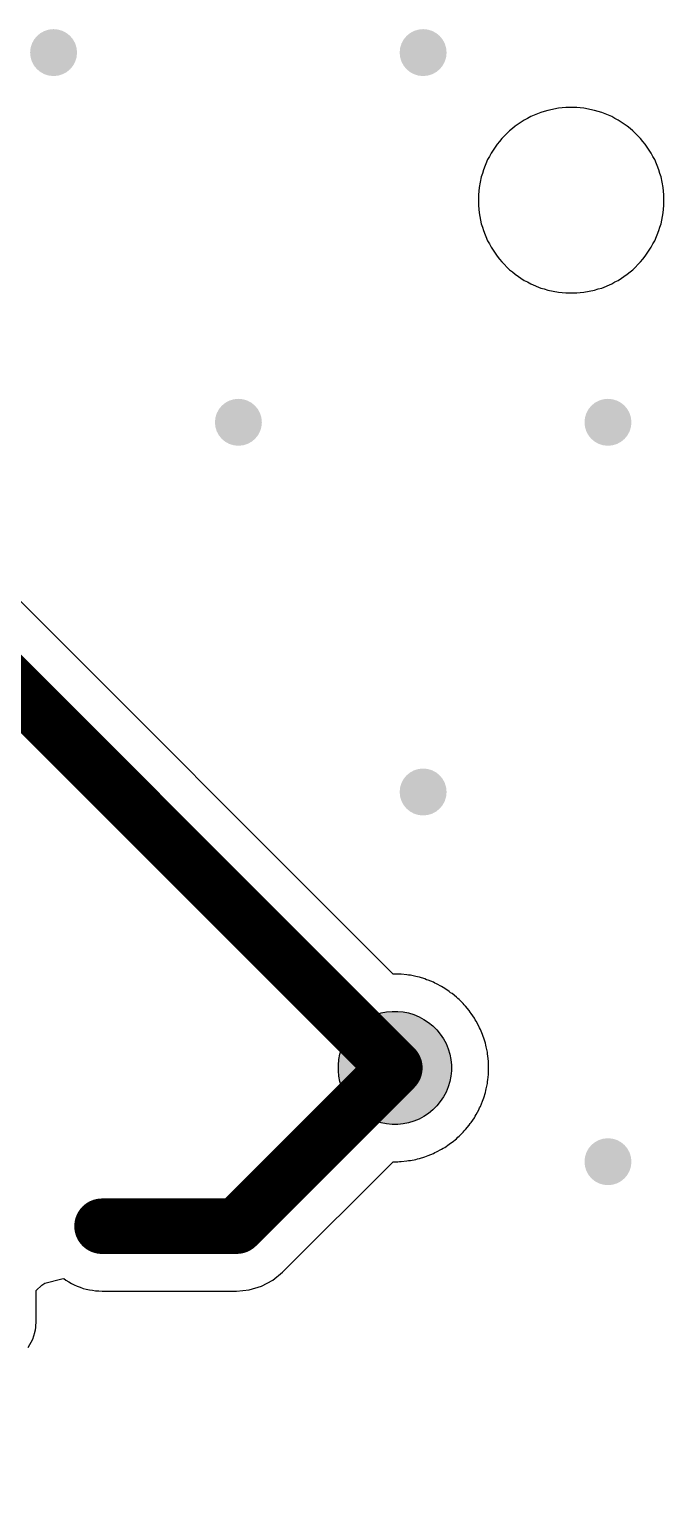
# Model space of a CAD drawing. Header units: inches. Extents: x 4.53 to 13.89, y 0.79 to 10.58.
# Drawn here: x 8.635 to 9.312, y 4.775 to 6.324 of the extents above; entities that cross this region are included whole.
import ezdxf

# ---------------------------------------------------------------- set-up
doc = ezdxf.new("R2010")
doc.units = ezdxf.units.IN
doc.header["$MEASUREMENT"] = 0
for name, color, linetype in [('Pad Holes', 156, 'Continuous'), ('Top Layer', 1, 'Continuous'), ('Via Holes', 16, 'Continuous')]:
    doc.layers.add(name, color=color, linetype=linetype)

# ---------------------------------------------------------------- blocks, each defined once
blk = doc.blocks.new('TEST_POINT_1_5MM_6')
at = {"layer": 'Top Layer'}
blk.add_hatch(color=1, dxfattribs=at).paths.add_polyline_path([(-0.003, -0.0602), (-0.0088, -0.0596), (-0.0146, -0.0585), (-0.0203, -0.0568), (-0.0258, -0.0545), (-0.031, -0.0517), (-0.0359, -0.0484), (-0.0405, -0.0447), (-0.0447, -0.0405), (-0.0484, -0.0359), (-0.0517, -0.031), (-0.0545, -0.0258), (-0.0568, -0.0203), (-0.0585, -0.0146), (-0.0596, -0.0088), (-0.0602, -0.003), (-0.0602, 0), (-0.0602, 0.003), (-0.0596, 0.0088), (-0.0585, 0.0146), (-0.0568, 0.0203), (-0.0545, 0.0258), (-0.0517, 0.031), (-0.0484, 0.0359), (-0.0447, 0.0405), (-0.0405, 0.0447), (-0.0359, 0.0484), (-0.031, 0.0517), (-0.0258, 0.0545), (-0.0203, 0.0568), (-0.0146, 0.0585), (-0.0088, 0.0596), (-0.003, 0.0602), (0, 0.0602), (0.003, 0.0602), (0.0088, 0.0596), (0.0146, 0.0585), (0.0203, 0.0568), (0.0258, 0.0545), (0.031, 0.0517), (0.0359, 0.0484), (0.0405, 0.0447), (0.0447, 0.0405), (0.0484, 0.0359), (0.0517, 0.031), (0.0545, 0.0258), (0.0568, 0.0203), (0.0585, 0.0146), (0.0596, 0.0088), (0.0602, 0.003), (0.0602, 0), (0.0602, -0.003), (0.0596, -0.0088), (0.0585, -0.0146), (0.0568, -0.0203), (0.0545, -0.0258), (0.0517, -0.031), (0.0484, -0.0359), (0.0447, -0.0405), (0.0405, -0.0447), (0.0359, -0.0484), (0.031, -0.0517), (0.0258, -0.0545), (0.0203, -0.0568), (0.0146, -0.0585), (0.0088, -0.0596), (0.003, -0.0602), (0, -0.0602)])
for p, q in [((-0.0405, 0.0447), (-0.0359, 0.0484)), ((-0.0359, 0.0484), (-0.031, 0.0517)), ((-0.031, 0.0517), (-0.0258, 0.0545)), ((-0.0258, 0.0545), (-0.0203, 0.0568)), ((-0.0203, 0.0568), (-0.0146, 0.0585)), ((-0.0146, 0.0585), (-0.0088, 0.0596)), ((-0.0088, 0.0596), (-0.003, 0.0602)), ((-0.003, 0.0602), (0, 0.0602)), ((0, 0.0602), (0.003, 0.0602)), ((0.003, 0.0602), (0.0088, 0.0596)), ((0.0088, 0.0596), (0.0146, 0.0585)), ((0.0146, 0.0585), (0.0203, 0.0568)), ((0.0203, 0.0568), (0.0258, 0.0545)), ((0.0258, 0.0545), (0.031, 0.0517)), ((0.031, 0.0517), (0.0359, 0.0484)), ((0.0359, 0.0484), (0.0405, 0.0447)), ((-0.0545, 0.0258), (-0.0517, 0.031)), ((-0.0517, 0.031), (-0.0484, 0.0359)), ((-0.0484, 0.0359), (-0.0447, 0.0405)), ((-0.0447, 0.0405), (-0.0405, 0.0447)), ((0.0405, 0.0447), (0.0447, 0.0405)), ((0.0447, 0.0405), (0.0484, 0.0359)), ((0.0484, 0.0359), (0.0517, 0.031)), ((0.0517, 0.031), (0.0545, 0.0258)), ((-0.0585, 0.0146), (-0.0568, 0.0203)), ((-0.0568, 0.0203), (-0.0545, 0.0258)), ((0.0545, 0.0258), (0.0568, 0.0203)), ((0.0568, 0.0203), (0.0585, 0.0146)), ((-0.0602, 0.003), (-0.0596, 0.0088)), ((-0.0602, 0), (-0.0602, 0.003)), ((-0.0602, -0.003), (-0.0602, 0)), ((-0.0596, 0.0088), (-0.0585, 0.0146)), ((0.0585, 0.0146), (0.0596, 0.0088)), ((0.0596, 0.0088), (0.0602, 0.003)), ((0.0602, 0.003), (0.0602, 0)), ((0.0602, 0), (0.0602, -0.003)), ((-0.0596, -0.0088), (-0.0602, -0.003)), ((-0.0585, -0.0146), (-0.0596, -0.0088)), ((-0.0568, -0.0203), (-0.0585, -0.0146)), ((0.0585, -0.0146), (0.0568, -0.0203)), ((0.0596, -0.0088), (0.0585, -0.0146)), ((0.0602, -0.003), (0.0596, -0.0088)), ((-0.0545, -0.0258), (-0.0568, -0.0203)), ((-0.0517, -0.031), (-0.0545, -0.0258)), ((0.0545, -0.0258), (0.0517, -0.031)), ((0.0568, -0.0203), (0.0545, -0.0258)), ((-0.0484, -0.0359), (-0.0517, -0.031)), ((-0.0447, -0.0405), (-0.0484, -0.0359)), ((-0.0405, -0.0447), (-0.0447, -0.0405)), ((-0.0359, -0.0484), (-0.0405, -0.0447)), ((0.0405, -0.0447), (0.0359, -0.0484)), ((0.0447, -0.0405), (0.0405, -0.0447)), ((0.0484, -0.0359), (0.0447, -0.0405)), ((0.0517, -0.031), (0.0484, -0.0359)), ((-0.031, -0.0517), (-0.0359, -0.0484)), ((-0.0258, -0.0545), (-0.031, -0.0517)), ((-0.0203, -0.0568), (-0.0258, -0.0545)), ((-0.0146, -0.0585), (-0.0203, -0.0568)), ((-0.0088, -0.0596), (-0.0146, -0.0585)), ((-0.003, -0.0602), (-0.0088, -0.0596)), ((0, -0.0602), (-0.003, -0.0602)), ((0, -0.0602), (0, -0.0602)), ((0.003, -0.0602), (0, -0.0602)), ((0.0088, -0.0596), (0.003, -0.0602)), ((0.0146, -0.0585), (0.0088, -0.0596)), ((0.0203, -0.0568), (0.0146, -0.0585)), ((0.0258, -0.0545), (0.0203, -0.0568)), ((0.031, -0.0517), (0.0258, -0.0545)), ((0.0359, -0.0484), (0.031, -0.0517))]:
    blk.add_line(p, q, dxfattribs=at)
blk = doc.blocks.new('CAP_PANASSONIC_100N_450V_116')
at = {"layer": 'Pad Holes'}
h = blk.add_hatch(color=7, dxfattribs=at)
edge = h.paths.add_edge_path()
edge.add_arc((0, 0), 0.0197, 0, 360)
h = blk.add_hatch(color=7, dxfattribs=at)
edge = h.paths.add_edge_path()
edge.add_arc((0.395, 0), 0.0197, 0, 360)
at = {"layer": 'Top Layer'}
h = blk.add_hatch(color=1, dxfattribs=at)
edge = h.paths.add_edge_path()
edge.add_arc((0, 0), 0.0295, 0, 360)
h = blk.add_hatch(color=1, dxfattribs=at)
edge = h.paths.add_edge_path()
edge.add_arc((0.395, 0), 0.0295, 0, 360)

msp = doc.modelspace()

# ---------------------------------------------------------------- hatches: boundary and pattern name
at = {"layer": 'Top Layer'}
h = msp.add_hatch(color=1, dxfattribs=at)
edge = h.paths.add_edge_path()
edge.add_arc((8.6614, 6.2992), 0.025, 0, 360)
h = msp.add_hatch(color=1, dxfattribs=at)
edge = h.paths.add_edge_path()
edge.add_arc((9.0551, 6.2992), 0.025, 0, 360)
h = msp.add_hatch(color=1, dxfattribs=at)
edge = h.paths.add_edge_path()
edge.add_arc((8.8583, 5.9055), 0.025, 0, 360)
h = msp.add_hatch(color=1, dxfattribs=at)
edge = h.paths.add_edge_path()
edge.add_arc((9.252, 5.9055), 0.025, 0, 360)
h = msp.add_hatch(color=1, dxfattribs=at)
edge = h.paths.add_edge_path()
edge.add_arc((9.0551, 5.5118), 0.025, 0, 360)
h = msp.add_hatch(color=1, dxfattribs=at)
edge = h.paths.add_edge_path()
edge.add_arc((9.252, 5.1181), 0.025, 0, 360)
at = {"layer": 'Via Holes'}
h = msp.add_hatch(color=7, dxfattribs=at)
edge = h.paths.add_edge_path()
edge.add_arc((8.6614, 6.2992), 0.014, 0, 360)
h = msp.add_hatch(color=7, dxfattribs=at)
edge = h.paths.add_edge_path()
edge.add_arc((9.0551, 6.2992), 0.014, 0, 360)
h = msp.add_hatch(color=7, dxfattribs=at)
edge = h.paths.add_edge_path()
edge.add_arc((8.8583, 5.9055), 0.014, 0, 360)
h = msp.add_hatch(color=7, dxfattribs=at)
edge = h.paths.add_edge_path()
edge.add_arc((9.252, 5.9055), 0.014, 0, 360)
h = msp.add_hatch(color=7, dxfattribs=at)
edge = h.paths.add_edge_path()
edge.add_arc((9.0551, 5.5118), 0.014, 0, 360)
h = msp.add_hatch(color=7, dxfattribs=at)
edge = h.paths.add_edge_path()
edge.add_arc((9.252, 5.1181), 0.014, 0, 360)

# ---------------------------------------------------------------- linework, layer by layer
at = {"layer": 'Top Layer'}
for p, q in [((9.1663, 6.2291), (9.1628, 6.2273)), ((9.1697, 6.231), (9.1663, 6.2291)), ((9.1804, 6.2355), (9.1697, 6.231)), ((9.1842, 6.2365), (9.1804, 6.2355)), ((9.1879, 6.2377), (9.1842, 6.2365)), ((9.1993, 6.24), (9.1879, 6.2377)), ((9.2032, 6.2402), (9.1993, 6.24)), ((9.207, 6.2407), (9.2032, 6.2402)), ((9.2187, 6.2407), (9.207, 6.2407)), ((9.2225, 6.2402), (9.2187, 6.2407)), ((9.2264, 6.24), (9.2225, 6.2402)), ((9.2378, 6.2377), (9.2264, 6.24)), ((9.2415, 6.2365), (9.2378, 6.2377)), ((9.2453, 6.2355), (9.2415, 6.2365)), ((9.256, 6.231), (9.2453, 6.2355)), ((9.2594, 6.2291), (9.256, 6.231)), ((9.2629, 6.2273), (9.2594, 6.2291)), ((9.1471, 6.2159), (9.1389, 6.2077)), ((9.1502, 6.2183), (9.1471, 6.2159)), ((9.1531, 6.2209), (9.1502, 6.2183)), ((9.1628, 6.2273), (9.1531, 6.2209)), ((9.2726, 6.2209), (9.2629, 6.2273)), ((9.2755, 6.2183), (9.2726, 6.2209)), ((9.2786, 6.2159), (9.2755, 6.2183)), ((9.2868, 6.2077), (9.2786, 6.2159)), ((9.134, 6.2017), (9.1275, 6.192)), ((9.1365, 6.2046), (9.134, 6.2017)), ((9.1389, 6.2077), (9.1365, 6.2046)), ((9.2892, 6.2046), (9.2868, 6.2077)), ((9.2917, 6.2017), (9.2892, 6.2046)), ((9.2982, 6.192), (9.2917, 6.2017)), ((9.1238, 6.1852), (9.1194, 6.1744)), ((9.1258, 6.1885), (9.1238, 6.1852)), ((9.1275, 6.192), (9.1258, 6.1885)), ((9.2999, 6.1885), (9.2982, 6.192)), ((9.3019, 6.1852), (9.2999, 6.1885)), ((9.3063, 6.1744), (9.3019, 6.1852)), ((9.1171, 6.167), (9.1148, 6.1555)), ((9.1184, 6.1706), (9.1171, 6.167)), ((9.1194, 6.1744), (9.1184, 6.1706)), ((9.3073, 6.1706), (9.3063, 6.1744)), ((9.3086, 6.167), (9.3073, 6.1706)), ((9.3109, 6.1555), (9.3086, 6.167)), ((9.1146, 6.1517), (9.1141, 6.1478)), ((9.1148, 6.1555), (9.1146, 6.1517)), ((9.3111, 6.1517), (9.3109, 6.1555)), ((9.3116, 6.1478), (9.3111, 6.1517)), ((9.1141, 6.1478), (9.1141, 6.1362)), ((9.1141, 6.1362), (9.1146, 6.1323)), ((9.3111, 6.1323), (9.3116, 6.1362)), ((9.3116, 6.1362), (9.3116, 6.1478)), ((9.1146, 6.1323), (9.1148, 6.1284)), ((9.1148, 6.1284), (9.1171, 6.117)), ((9.3086, 6.117), (9.3109, 6.1284)), ((9.3109, 6.1284), (9.3111, 6.1323)), ((9.1171, 6.117), (9.1184, 6.1133)), ((9.1184, 6.1133), (9.1194, 6.1096)), ((9.1194, 6.1096), (9.1238, 6.0988)), ((9.3019, 6.0988), (9.3063, 6.1096)), ((9.3063, 6.1096), (9.3073, 6.1133)), ((9.3073, 6.1133), (9.3086, 6.117)), ((9.1238, 6.0988), (9.1258, 6.0954)), ((9.1258, 6.0954), (9.1275, 6.0919)), ((9.1275, 6.0919), (9.134, 6.0823)), ((9.2917, 6.0823), (9.2982, 6.0919)), ((9.2982, 6.0919), (9.2999, 6.0954)), ((9.2999, 6.0954), (9.3019, 6.0988)), ((9.134, 6.0823), (9.1365, 6.0793)), ((9.1365, 6.0793), (9.1389, 6.0763)), ((9.1389, 6.0763), (9.1471, 6.068)), ((9.2786, 6.068), (9.2868, 6.0763)), ((9.2868, 6.0763), (9.2892, 6.0793)), ((9.2892, 6.0793), (9.2917, 6.0823)), ((9.1471, 6.068), (9.1502, 6.0657)), ((9.1502, 6.0657), (9.1531, 6.0631)), ((9.1531, 6.0631), (9.1628, 6.0566)), ((9.2629, 6.0566), (9.2726, 6.0631)), ((9.2726, 6.0631), (9.2755, 6.0657)), ((9.2755, 6.0657), (9.2786, 6.068)), ((9.1628, 6.0566), (9.1663, 6.0549)), ((9.1663, 6.0549), (9.1697, 6.053)), ((9.1697, 6.053), (9.1804, 6.0485)), ((9.1804, 6.0485), (9.1842, 6.0475)), ((9.1842, 6.0475), (9.1879, 6.0462)), ((9.1879, 6.0462), (9.1993, 6.044)), ((9.1993, 6.044), (9.2032, 6.0437)), ((9.2032, 6.0437), (9.207, 6.0432)), ((9.207, 6.0432), (9.2187, 6.0432)), ((9.2187, 6.0432), (9.2225, 6.0437)), ((9.2225, 6.0437), (9.2264, 6.044)), ((9.2264, 6.044), (9.2378, 6.0462)), ((9.2378, 6.0462), (9.2415, 6.0475)), ((9.2415, 6.0475), (9.2453, 6.0485)), ((9.2453, 6.0485), (9.256, 6.053)), ((9.256, 6.053), (9.2594, 6.0549)), ((9.2594, 6.0549), (9.2629, 6.0566)), ((9.023, 5.3179), (8.575, 5.766)), ((9.028, 5.3179), (9.023, 5.3179)), ((9.0299, 5.3177), (9.028, 5.3179)), ((9.0318, 5.3177), (9.0299, 5.3177)), ((9.0377, 5.3171), (9.0318, 5.3177)), ((9.0396, 5.3167), (9.0377, 5.3171)), ((9.0416, 5.3166), (9.0396, 5.3167)), ((9.0474, 5.3154), (9.0416, 5.3166)), ((9.0492, 5.3148), (9.0474, 5.3154)), ((9.0512, 5.3145), (9.0492, 5.3148)), ((9.0568, 5.3128), (9.0512, 5.3145)), ((9.0586, 5.3119), (9.0568, 5.3128)), ((9.0605, 5.3114), (9.0586, 5.3119)), ((9.066, 5.3092), (9.0605, 5.3114)), ((9.0677, 5.3082), (9.066, 5.3092)), ((9.0695, 5.3075), (9.0677, 5.3082)), ((9.0747, 5.3047), (9.0695, 5.3075)), ((9.0763, 5.3036), (9.0747, 5.3047)), ((9.0781, 5.3027), (9.0763, 5.3036)), ((9.083, 5.2994), (9.0781, 5.3027)), ((9.0844, 5.2981), (9.083, 5.2994)), ((9.0861, 5.2971), (9.0844, 5.2981)), ((9.0907, 5.2934), (9.0861, 5.2971)), ((9.092, 5.2919), (9.0907, 5.2934)), ((9.0936, 5.2907), (9.092, 5.2919)), ((9.0977, 5.2866), (9.0936, 5.2907)), ((9.0989, 5.285), (9.0977, 5.2866)), ((9.1004, 5.2837), (9.0989, 5.285)), ((9.1041, 5.2791), (9.1004, 5.2837)), ((9.1051, 5.2774), (9.1041, 5.2791)), ((9.1064, 5.276), (9.1051, 5.2774)), ((9.1097, 5.2711), (9.1064, 5.276)), ((9.1106, 5.2693), (9.1097, 5.2711)), ((9.1117, 5.2677), (9.1106, 5.2693)), ((9.1145, 5.2625), (9.1117, 5.2677)), ((9.1152, 5.2607), (9.1145, 5.2625)), ((9.1162, 5.259), (9.1152, 5.2607)), ((9.1184, 5.2535), (9.1162, 5.259)), ((9.1189, 5.2516), (9.1184, 5.2535)), ((9.1198, 5.2498), (9.1189, 5.2516)), ((9.1215, 5.2442), (9.1198, 5.2498)), ((9.1218, 5.2422), (9.1215, 5.2442)), ((9.1224, 5.2404), (9.1218, 5.2422)), ((9.1236, 5.2346), (9.1224, 5.2404)), ((9.1237, 5.2326), (9.1236, 5.2346)), ((9.1241, 5.2307), (9.1237, 5.2326)), ((9.1247, 5.2249), (9.1241, 5.2307)), ((9.1247, 5.2229), (9.1247, 5.2249)), ((9.1249, 5.221), (9.1247, 5.2229)), ((9.1249, 5.215), (9.1249, 5.221)), ((9.1241, 5.2053), (9.1247, 5.2111)), ((9.1247, 5.2131), (9.1249, 5.215)), ((9.1247, 5.2111), (9.1247, 5.2131)), ((9.1198, 5.1862), (9.1215, 5.1918)), ((9.1215, 5.1918), (9.1218, 5.1938)), ((9.1218, 5.1938), (9.1224, 5.1956)), ((9.1224, 5.1956), (9.1236, 5.2014)), ((9.1236, 5.2014), (9.1237, 5.2034)), ((9.1237, 5.2034), (9.1241, 5.2053)), ((9.1145, 5.1735), (9.1152, 5.1753)), ((9.1152, 5.1753), (9.1162, 5.177)), ((9.1162, 5.177), (9.1184, 5.1825)), ((9.1184, 5.1825), (9.1189, 5.1844)), ((9.1189, 5.1844), (9.1198, 5.1862)), ((9.1051, 5.1586), (9.1064, 5.16)), ((9.1064, 5.16), (9.1097, 5.1649)), ((9.1097, 5.1649), (9.1106, 5.1667)), ((9.1106, 5.1667), (9.1117, 5.1683)), ((9.1117, 5.1683), (9.1145, 5.1735)), ((9.0907, 5.1426), (9.092, 5.1441)), ((9.092, 5.1441), (9.0936, 5.1453)), ((9.0936, 5.1453), (9.0977, 5.1494)), ((9.0977, 5.1494), (9.0989, 5.151)), ((9.0989, 5.151), (9.1004, 5.1523)), ((9.1004, 5.1523), (9.1041, 5.1569)), ((9.1041, 5.1569), (9.1051, 5.1586)), ((9.0677, 5.1278), (9.0695, 5.1285)), ((9.0695, 5.1285), (9.0747, 5.1313)), ((9.0747, 5.1313), (9.0763, 5.1324)), ((9.0763, 5.1324), (9.0781, 5.1333)), ((9.0781, 5.1333), (9.083, 5.1366)), ((9.083, 5.1366), (9.0844, 5.1379)), ((9.0844, 5.1379), (9.0861, 5.1389)), ((9.0861, 5.1389), (9.0907, 5.1426)), ((8.9054, 5.0005), (9.023, 5.1181)), ((9.023, 5.1181), (9.025, 5.1181)), ((9.025, 5.1181), (9.025, 5.1181)), ((9.025, 5.1181), (9.025, 5.1181)), ((9.025, 5.1181), (9.028, 5.1181)), ((9.028, 5.1181), (9.0299, 5.1183)), ((9.0299, 5.1183), (9.0318, 5.1183)), ((9.0318, 5.1183), (9.0377, 5.1189)), ((9.0377, 5.1189), (9.0396, 5.1193)), ((9.0396, 5.1193), (9.0416, 5.1194)), ((9.0416, 5.1194), (9.0474, 5.1206)), ((9.0474, 5.1206), (9.0492, 5.1212)), ((9.0492, 5.1212), (9.0512, 5.1215)), ((9.0512, 5.1215), (9.0568, 5.1232)), ((9.0568, 5.1232), (9.0586, 5.1241)), ((9.0586, 5.1241), (9.0605, 5.1246)), ((9.0605, 5.1246), (9.066, 5.1268)), ((9.066, 5.1268), (9.0677, 5.1278)), ((8.6489, 4.9866), (8.6522, 4.9888)), ((8.6522, 4.9888), (8.6701, 4.9935)), ((8.6701, 4.9935), (8.6722, 4.9938)), ((8.6722, 4.9938), (8.6745, 4.9919)), ((8.6745, 4.9919), (8.6775, 4.9903)), ((8.6775, 4.9903), (8.6804, 4.9884)), ((8.8829, 4.9855), (8.8949, 4.9919)), ((8.8949, 4.9919), (8.9054, 5.0005)), ((8.6427, 4.981), (8.6489, 4.9866)), ((8.6427, 4.9466), (8.6427, 4.981)), ((8.6804, 4.9884), (8.6835, 4.9871)), ((8.6835, 4.9871), (8.6865, 4.9855)), ((8.6865, 4.9855), (8.6898, 4.9845)), ((8.6898, 4.9845), (8.6929, 4.9832)), ((8.6929, 4.9832), (8.6962, 4.9825)), ((8.6962, 4.9825), (8.6995, 4.9815)), ((8.6995, 4.9815), (8.7029, 4.9812)), ((8.7029, 4.9812), (8.7062, 4.9805)), ((8.7062, 4.9805), (8.7096, 4.9805)), ((8.7096, 4.9805), (8.713, 4.9802)), ((8.713, 4.9802), (8.8564, 4.9802)), ((8.8564, 4.9802), (8.8699, 4.9815)), ((8.8699, 4.9815), (8.8829, 4.9855)), ((8.6424, 4.944), (8.6427, 4.9466)), ((8.6424, 4.9414), (8.6424, 4.944)), ((8.6342, 4.9201), (8.6394, 4.929)), ((8.6394, 4.929), (8.6413, 4.9361)), ((8.6413, 4.9361), (8.6414, 4.9363)), ((8.6414, 4.9365), (8.6421, 4.9391)), ((8.6414, 4.9363), (8.6414, 4.9365)), ((8.6421, 4.9391), (8.6424, 4.9414))]:
    msp.add_line(p, q, dxfattribs=at)
for points in [[(8.526, 5.717, 0.0591, 0.0591, 0), (9.025, 5.218, 0.0591, 0.0591, 0)], [(8.8564, 5.0494, 0.0591, 0.0591, 0), (9.025, 5.218, 0.0591, 0.0591, 0)], [(8.713, 5.0494, 0.0591, 0.0591, 0), (8.8564, 5.0494, 0.0591, 0.0591, 0)]]:
    msp.add_lwpolyline(points, format="xyseb", dxfattribs=at)
for points in [[(9.0102, 5.218, 0.0295, 0.0295, 1), (9.0398, 5.218, 0.0295, 0.0295, 1)], [(9.0102, 5.218, 0.0295, 0.0295, 1), (9.0398, 5.218, 0.0295, 0.0295, 1)], [(8.6982, 5.0494, 0.0295, 0.0295, 1), (8.7278, 5.0494, 0.0295, 0.0295, 1)], [(8.8417, 5.0494, 0.0295, 0.0295, 1), (8.8712, 5.0494, 0.0295, 0.0295, 1)], [(8.8417, 5.0494, 0.0295, 0.0295, 1), (8.8712, 5.0494, 0.0295, 0.0295, 1)]]:
    msp.add_lwpolyline(points, format="xyseb", close=True, dxfattribs=at)

# ---------------------------------------------------------------- block references
for name, p, rotation in [('TEST_POINT_1_5MM_6', (9.025, 5.218), 180), ('CAP_PANASSONIC_100N_450V_116', (8.713, 4.6544), 90)]:
    msp.add_blockref(name, p, dxfattribs=dict(rotation=rotation))

doc.saveas('drawing.dxf')
